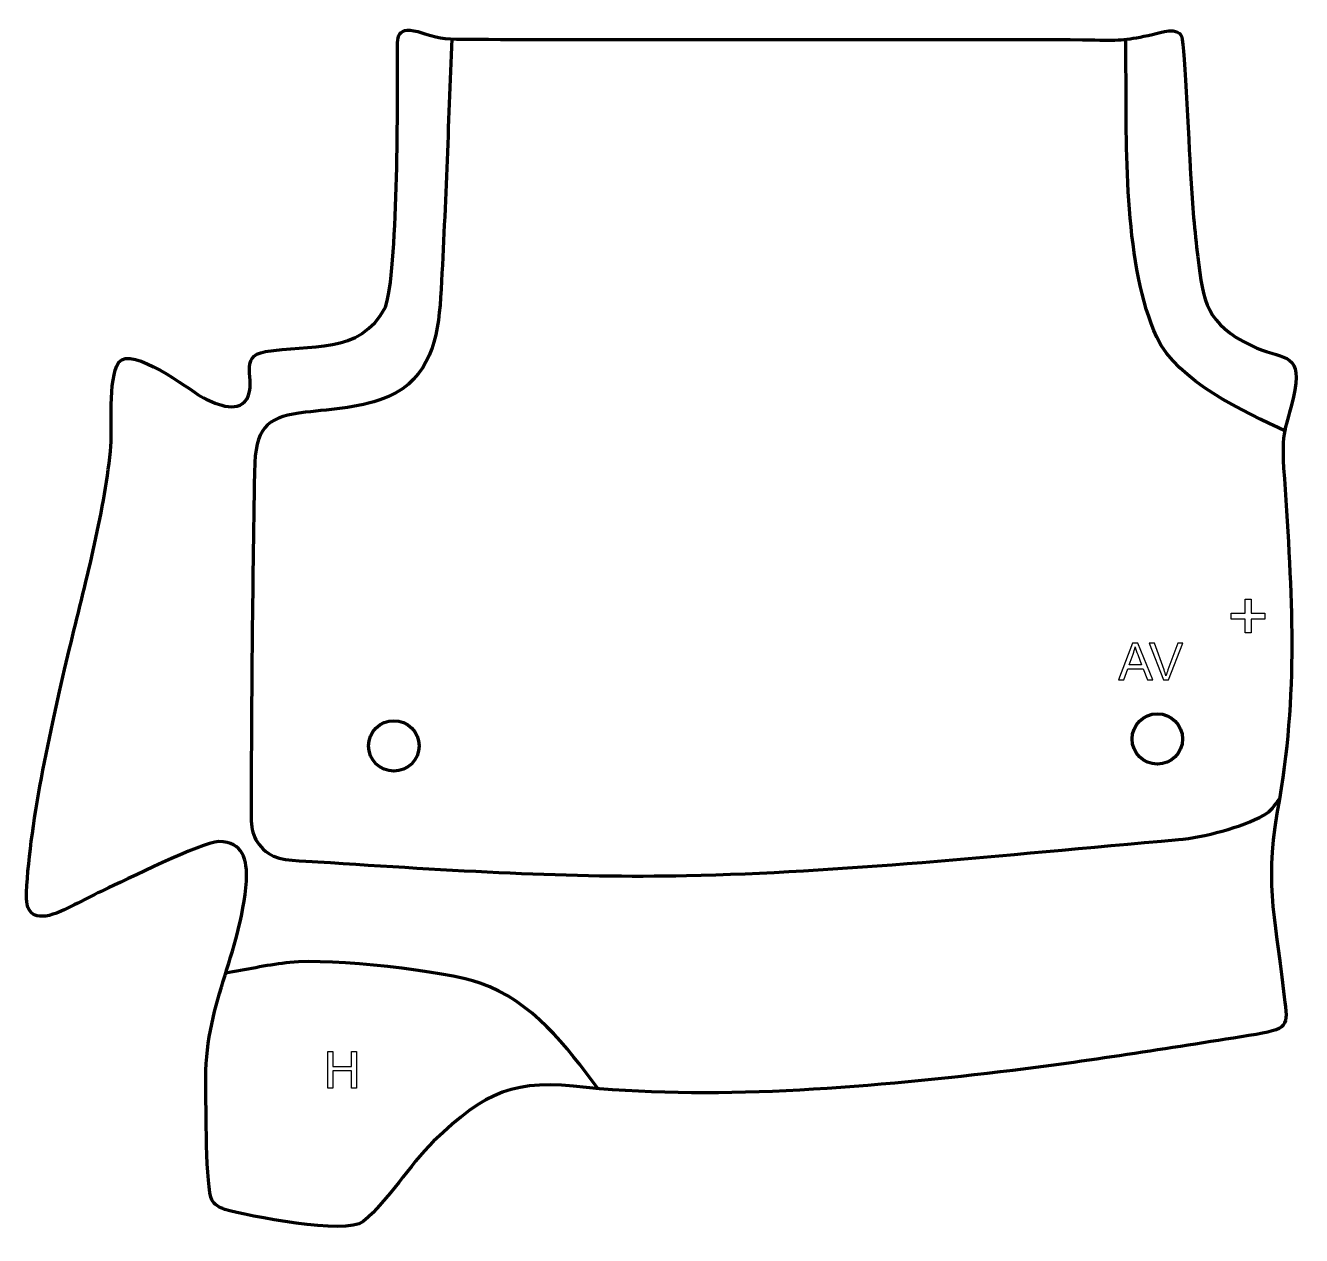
# Model space of a CAD drawing. Header units: millimetres. Extents: x 920 to 1553, y 212 to 812.
import ezdxf

# ---------------------------------------------------------------- set-up
doc = ezdxf.new("R2010")
doc.units = ezdxf.units.MM
doc.header["$MEASUREMENT"] = 0
doc.layers.add('layer 2', color=7, linetype='Continuous')
doc.layers.add('layer 3', color=7, linetype='Continuous')

msp = doc.modelspace()

# ---------------------------------------------------------------- linework, layer by layer
at = {"layer": 'layer 2', "color": 142, "lineweight": 200}
for centre in [(1481.1344, 458.4131), (1102.8456, 454.9734)]:
    msp.add_ellipse(centre, major_axis=(0, 12.5), ratio=1, dxfattribs=at)
at = {"layer": 'layer 2', "color": 142, "lineweight": 158}
for points, knots in [([(1131.625, 805.3413), (1129.7558, 762.7537), (1128.5111, 719.7789), (1126.005, 677.2664), (1126.005, 677.2664), (1124.8069, 656.943), (1120.6195, 636.9941), (1100.1425, 628.1548), (1100.1425, 628.1548), (1087.6689, 622.7704), (1072.4547, 621.7364), (1059.0274, 620.3334), (1059.0274, 620.3334), (1041.4319, 618.331), (1035.0298, 613.9319), (1033.8989, 595.4964), (1033.8989, 595.4964), (1032.7952, 537.996), (1032.3253, 480.3712), (1032.1004, 422.8542), (1032.1004, 422.8542), (1032.0653, 413.4371), (1032.7774, 407.5047), (1040.8955, 401.6028), (1040.8955, 401.6028), (1046.3741, 397.6197), (1058.2208, 398.0369), (1065.2268, 397.5718), (1065.2268, 397.5718), (1132.8831, 393.0794), (1190.6314, 389.5221), (1247.9061, 390.7157), (1247.9061, 390.7157), (1325.172, 392.3259), (1400.8182, 400.6238), (1491.6084, 408.5419), (1491.6084, 408.5419), (1503.9404, 409.6174), (1523.09, 414.6768), (1533.8887, 420.6216), (1533.8887, 420.6216), (1537.5502, 422.7386), (1539.1699, 425.3069), (1541.589, 428.6342)], [0, 0, 0, 0, 0.08333333, 0.08333333, 0.08333333, 0.08333333, 0.16666667, 0.16666667, 0.16666667, 0.16666667, 0.25, 0.25, 0.25, 0.25, 0.33333333, 0.33333333, 0.33333333, 0.33333333, 0.41666667, 0.41666667, 0.41666667, 0.41666667, 0.5, 0.5, 0.5, 0.5, 0.58333333, 0.58333333, 0.58333333, 0.58333333, 0.66666667, 0.66666667, 0.66666667, 0.66666667, 0.75, 0.75, 0.75, 0.75, 0.83333333, 0.83333333, 0.83333333, 0.83333333, 1, 1, 1, 1]), ([(1544.9614, 610.7479), (1524.0587, 620.7916), (1491.0029, 635.5425), (1480.9157, 657.4929), (1480.9157, 657.4929), (1464.9589, 692.2157), (1465.6838, 748.5493), (1465.6141, 787.2808), (1465.6141, 787.2808), (1465.5828, 793.3477), (1465.5503, 799.4146), (1465.5201, 805.4815)], [0, 0, 0, 0, 0.25, 0.25, 0.25, 0.25, 0.5, 0.5, 0.5, 0.5, 1, 1, 1, 1]), ([(1203.8389, 285.1462), (1188.5077, 306.1763), (1171.3616, 328.4688), (1145.654, 337.4279), (1145.654, 337.4279), (1128.3227, 343.4679), (1072.1631, 349.803), (1051.3467, 347.6494), (1051.3467, 347.6494), (1041.3571, 346.616), (1031.1986, 344.3525), (1021.2669, 342.6888), (1021.2669, 342.6888), (1021.2669, 342.6888), (1019.5683, 342.4042), (1019.5683, 342.4042)], [0, 0, 0, 0, 0.2, 0.2, 0.2, 0.2, 0.4, 0.4, 0.4, 0.4, 0.6, 0.6, 0.6, 0.6, 1, 1, 1, 1])]:
    msp.add_open_spline(points, degree=3, knots=knots, dxfattribs=at)
at = {"layer": 'layer 2', "color": 142}
for points, knots in [([(1527.5785, 510.9239), (1527.5785, 510.9239), (1527.5785, 517.8384), (1527.5785, 517.8384), (1527.5785, 517.8384), (1527.5785, 517.8384), (1534.4576, 517.8384), (1534.4576, 517.8384), (1534.4576, 517.8384), (1534.4576, 517.8384), (1534.4576, 520.7312), (1534.4576, 520.7312), (1534.4576, 520.7312), (1534.4576, 520.7312), (1527.5785, 520.7312), (1527.5785, 520.7312), (1527.5785, 520.7312), (1527.5785, 520.7312), (1527.5785, 527.6103), (1527.5785, 527.6103), (1527.5785, 527.6103), (1527.5785, 527.6103), (1524.6504, 527.6103), (1524.6504, 527.6103), (1524.6504, 527.6103), (1524.6504, 527.6103), (1524.6504, 520.7312), (1524.6504, 520.7312), (1524.6504, 520.7312), (1524.6504, 520.7312), (1517.7712, 520.7312), (1517.7712, 520.7312), (1517.7712, 520.7312), (1517.7712, 520.7312), (1517.7712, 517.8384), (1517.7712, 517.8384), (1517.7712, 517.8384), (1517.7712, 517.8384), (1524.6504, 517.8384), (1524.6504, 517.8384), (1524.6504, 517.8384), (1524.6504, 517.8384), (1524.6504, 510.9239), (1524.6504, 510.9239), (1524.6504, 510.9239), (1524.6504, 510.9239), (1527.5785, 510.9239), (1527.5785, 510.9239)], [0, 0, 0, 0, 0.07692308, 0.07692308, 0.07692308, 0.07692308, 0.15384615, 0.15384615, 0.15384615, 0.15384615, 0.23076923, 0.23076923, 0.23076923, 0.23076923, 0.30769231, 0.30769231, 0.30769231, 0.30769231, 0.38461538, 0.38461538, 0.38461538, 0.38461538, 0.46153846, 0.46153846, 0.46153846, 0.46153846, 0.53846154, 0.53846154, 0.53846154, 0.53846154, 0.61538462, 0.61538462, 0.61538462, 0.61538462, 0.69230769, 0.69230769, 0.69230769, 0.69230769, 0.76923077, 0.76923077, 0.76923077, 0.76923077, 0.84615385, 0.84615385, 0.84615385, 0.84615385, 1, 1, 1, 1]), ([(1461.9126, 487.6845), (1461.9126, 487.6845), (1468.8891, 505.8709), (1468.8891, 505.8709), (1468.8891, 505.8709), (1468.8891, 505.8709), (1471.535, 505.8709), (1471.535, 505.8709), (1471.535, 505.8709), (1471.535, 505.8709), (1478.9391, 487.6845), (1478.9391, 487.6845), (1478.9391, 487.6845), (1478.9391, 487.6845), (1476.2001, 487.6845), (1476.2001, 487.6845), (1476.2001, 487.6845), (1476.2001, 487.6845), (1474.0961, 493.1963), (1474.0961, 493.1963), (1474.0961, 493.1963), (1474.0961, 493.1963), (1466.438, 493.1963), (1466.438, 493.1963), (1466.438, 493.1963), (1466.438, 493.1963), (1464.4653, 487.6845), (1464.4653, 487.6845), (1464.4653, 487.6845), (1464.4653, 487.6845), (1461.9126, 487.6845), (1461.9126, 487.6845)], [0, 0, 0, 0, 0.11111111, 0.11111111, 0.11111111, 0.11111111, 0.22222222, 0.22222222, 0.22222222, 0.22222222, 0.33333333, 0.33333333, 0.33333333, 0.33333333, 0.44444444, 0.44444444, 0.44444444, 0.44444444, 0.55555556, 0.55555556, 0.55555556, 0.55555556, 0.66666667, 0.66666667, 0.66666667, 0.66666667, 0.77777778, 0.77777778, 0.77777778, 0.77777778, 1, 1, 1, 1]), ([(1484.1461, 487.6845), (1484.1461, 487.6845), (1477.1188, 505.8709), (1477.1188, 505.8709), (1477.1188, 505.8709), (1477.1188, 505.8709), (1479.7265, 505.8709), (1479.7265, 505.8709), (1479.7265, 505.8709), (1479.7265, 505.8709), (1484.4509, 492.6544), (1484.4509, 492.6544), (1484.4509, 492.6544), (1484.8277, 491.5961), (1485.1494, 490.6055), (1485.4034, 489.6784), (1485.4034, 489.6784), (1485.6828, 490.6732), (1486.0088, 491.6638), (1486.3813, 492.6544), (1486.3813, 492.6544), (1486.3813, 492.6544), (1491.2835, 505.8709), (1491.2835, 505.8709), (1491.2835, 505.8709), (1491.2835, 505.8709), (1493.7388, 505.8709), (1493.7388, 505.8709), (1493.7388, 505.8709), (1493.7388, 505.8709), (1486.648, 487.6845), (1486.648, 487.6845), (1486.648, 487.6845), (1486.648, 487.6845), (1484.1461, 487.6845), (1484.1461, 487.6845)], [0, 0, 0, 0, 0.1, 0.1, 0.1, 0.1, 0.2, 0.2, 0.2, 0.2, 0.3, 0.3, 0.3, 0.3, 0.4, 0.4, 0.4, 0.4, 0.5, 0.5, 0.5, 0.5, 0.6, 0.6, 0.6, 0.6, 0.7, 0.7, 0.7, 0.7, 0.8, 0.8, 0.8, 0.8, 1, 1, 1, 1]), ([(1467.145, 495.1521), (1467.145, 495.1521), (1473.3426, 495.1521), (1473.3426, 495.1521), (1473.3426, 495.1521), (1473.3426, 495.1521), (1471.4461, 500.194), (1471.4461, 500.194), (1471.4461, 500.194), (1470.8746, 501.7265), (1470.4428, 502.9922), (1470.1422, 503.9913), (1470.1422, 503.9913), (1469.8924, 502.806), (1469.558, 501.6418), (1469.1389, 500.4903), (1469.1389, 500.4903), (1469.1389, 500.4903), (1467.145, 495.1521), (1467.145, 495.1521)], [0, 0, 0, 0, 0.16666667, 0.16666667, 0.16666667, 0.16666667, 0.33333333, 0.33333333, 0.33333333, 0.33333333, 0.5, 0.5, 0.5, 0.5, 0.66666667, 0.66666667, 0.66666667, 0.66666667, 1, 1, 1, 1]), ([(1084.3596, 285.4103), (1084.3596, 285.4103), (1084.3596, 303.5967), (1084.3596, 303.5967), (1084.3596, 303.5967), (1084.3596, 303.5967), (1081.9466, 303.5967), (1081.9466, 303.5967), (1081.9466, 303.5967), (1081.9466, 303.5967), (1081.9466, 296.1037), (1081.9466, 296.1037), (1081.9466, 296.1037), (1081.9466, 296.1037), (1072.5486, 296.1037), (1072.5486, 296.1037), (1072.5486, 296.1037), (1072.5486, 296.1037), (1072.5486, 303.5967), (1072.5486, 303.5967), (1072.5486, 303.5967), (1072.5486, 303.5967), (1070.1356, 303.5967), (1070.1356, 303.5967), (1070.1356, 303.5967), (1070.1356, 303.5967), (1070.1356, 285.4103), (1070.1356, 285.4103), (1070.1356, 285.4103), (1070.1356, 285.4103), (1072.5486, 285.4103), (1072.5486, 285.4103), (1072.5486, 285.4103), (1072.5486, 285.4103), (1072.5486, 293.9701), (1072.5486, 293.9701), (1072.5486, 293.9701), (1072.5486, 293.9701), (1081.9466, 293.9701), (1081.9466, 293.9701), (1081.9466, 293.9701), (1081.9466, 293.9701), (1081.9466, 285.4103), (1081.9466, 285.4103), (1081.9466, 285.4103), (1081.9466, 285.4103), (1084.3596, 285.4103), (1084.3596, 285.4103)], [0, 0, 0, 0, 0.07692308, 0.07692308, 0.07692308, 0.07692308, 0.15384615, 0.15384615, 0.15384615, 0.15384615, 0.23076923, 0.23076923, 0.23076923, 0.23076923, 0.30769231, 0.30769231, 0.30769231, 0.30769231, 0.38461538, 0.38461538, 0.38461538, 0.38461538, 0.46153846, 0.46153846, 0.46153846, 0.46153846, 0.53846154, 0.53846154, 0.53846154, 0.53846154, 0.61538462, 0.61538462, 0.61538462, 0.61538462, 0.69230769, 0.69230769, 0.69230769, 0.69230769, 0.76923077, 0.76923077, 0.76923077, 0.76923077, 0.84615385, 0.84615385, 0.84615385, 0.84615385, 1, 1, 1, 1])]:
    msp.add_open_spline(points, degree=3, knots=knots, dxfattribs=at)
at = {"layer": 'layer 3', "color": 242, "lineweight": 158}
msp.add_open_spline([(1497.6804, 736.1115), (1497.1626, 745.2815), (1494.6673, 802.5026), (1493.2232, 806.4174), (1493.2232, 806.4174), (1491.3223, 811.5703), (1483.0303, 808.5779), (1478.762, 807.6036), (1478.762, 807.6036), (1466.2189, 804.7405), (1463.2444, 804.5972), (1450.2357, 804.815), (1450.2357, 804.815), (1417.374, 805.3651), (1383.872, 804.969), (1350.9408, 805.0014), (1350.9408, 805.0014), (1311.9, 805.0395), (1272.8591, 805.0781), (1233.8183, 805.1165), (1233.8183, 805.1165), (1201.8092, 805.148), (1169.6952, 804.9939), (1137.7003, 805.1969), (1137.7003, 805.1969), (1126.5357, 805.3164), (1125.1733, 805.7267), (1114.7033, 808.9363), (1114.7033, 808.9363), (1103.1259, 811.9784), (1104.6906, 805.0168), (1104.721, 795.8008), (1104.721, 795.8008), (1104.7182, 772.682), (1104.9041, 689.6634), (1098.6368, 672.3278), (1098.6368, 672.3278), (1086.0982, 648.4019), (1060.9887, 654.2537), (1039.2577, 650.3631), (1039.2577, 650.3631), (1025.1905, 647.8447), (1035.1607, 636.5002), (1030.1099, 626.9004), (1030.1099, 626.9004), (1025.0241, 619.1577), (1013.6276, 624.8899), (1007.3685, 628.0548), (1007.3685, 628.0548), (1000.9778, 632.2027), (972.9861, 653.1815), (966.668, 645.1478), (966.668, 645.1478), (960.8174, 636.5145), (963.646, 612.6393), (962.4462, 601.0229), (962.4462, 601.0229), (959.1485, 569.0937), (949.7193, 534.5436), (942.1892, 503.1962), (942.1892, 503.1962), (933.6608, 467.5396), (922.6802, 418.4977), (920.8386, 382.4274), (920.8386, 382.4274), (920.3601, 373.0542), (923.5887, 368.267), (933.8854, 371.5049), (933.8854, 371.5049), (940.3311, 373.5318), (951.8812, 380.1931), (959.18, 383.4931), (959.18, 383.4931), (969.6507, 388.3756), (1007.4162, 406.9843), (1016.0859, 407.6589), (1016.0859, 407.6589), (1028.275, 407.248), (1030.3079, 398.6515), (1029.7987, 387.973), (1029.7987, 387.973), (1027.0468, 351.5649), (1008.6466, 325.6079), (1009.6593, 287.0202), (1009.6593, 287.0202), (1009.8782, 277.7726), (1009.6319, 235.211), (1012.672, 229.9562), (1012.672, 229.9562), (1013.9598, 227.7302), (1016.282, 226.2761), (1019.0633, 225.2759), (1019.0633, 225.2759), (1030.7975, 221.934), (1078.8866, 212.3407), (1087.6946, 219.2843), (1087.6946, 219.2843), (1100.5187, 230.1589), (1110.0562, 246.6179), (1122.5817, 259.041), (1122.5817, 259.041), (1148.3001, 283.6813), (1162.5712, 290.2565), (1198.37, 285.6477), (1198.37, 285.6477), (1265.777, 279.0825), (1342.2945, 286.0617), (1409.6052, 294.1569), (1409.6052, 294.1569), (1449.8697, 299.156), (1490.112, 305.5726), (1530.1734, 312.0219), (1530.1734, 312.0219), (1547.6899, 314.9916), (1545.5111, 316.9293), (1543.6971, 333.4936), (1543.6971, 333.4936), (1539.019, 372.1742), (1533.9528, 388.7094), (1541.589, 428.6342), (1541.589, 428.6342), (1551.3328, 485.6138), (1547.4903, 535.6053), (1543.716, 592.5647), (1543.716, 592.5647), (1542.4189, 614.4381), (1545.6169, 612.4947), (1549.2854, 631.2988), (1549.2854, 631.2988), (1552.5521, 650.6242), (1542.5537, 646.269), (1527.7602, 653.3525), (1527.7602, 653.3525), (1505.2357, 664.1378), (1504.0356, 674.9622), (1501.1814, 697.2632), (1501.1814, 697.2632), (1499.5403, 710.0856), (1498.4593, 723.2032), (1497.6804, 736.1115)], degree=3, knots=[0, 0, 0, 0, 0.02777778, 0.02777778, 0.02777778, 0.02777778, 0.05555556, 0.05555556, 0.05555556, 0.05555556, 0.08333333, 0.08333333, 0.08333333, 0.08333333, 0.11111111, 0.11111111, 0.11111111, 0.11111111, 0.13888889, 0.13888889, 0.13888889, 0.13888889, 0.16666667, 0.16666667, 0.16666667, 0.16666667, 0.19444444, 0.19444444, 0.19444444, 0.19444444, 0.22222222, 0.22222222, 0.22222222, 0.22222222, 0.25, 0.25, 0.25, 0.25, 0.27777778, 0.27777778, 0.27777778, 0.27777778, 0.30555556, 0.30555556, 0.30555556, 0.30555556, 0.33333333, 0.33333333, 0.33333333, 0.33333333, 0.36111111, 0.36111111, 0.36111111, 0.36111111, 0.38888889, 0.38888889, 0.38888889, 0.38888889, 0.41666667, 0.41666667, 0.41666667, 0.41666667, 0.44444444, 0.44444444, 0.44444444, 0.44444444, 0.47222222, 0.47222222, 0.47222222, 0.47222222, 0.5, 0.5, 0.5, 0.5, 0.52777778, 0.52777778, 0.52777778, 0.52777778, 0.55555556, 0.55555556, 0.55555556, 0.55555556, 0.58333333, 0.58333333, 0.58333333, 0.58333333, 0.61111111, 0.61111111, 0.61111111, 0.61111111, 0.63888889, 0.63888889, 0.63888889, 0.63888889, 0.66666667, 0.66666667, 0.66666667, 0.66666667, 0.69444444, 0.69444444, 0.69444444, 0.69444444, 0.72222222, 0.72222222, 0.72222222, 0.72222222, 0.75, 0.75, 0.75, 0.75, 0.77777778, 0.77777778, 0.77777778, 0.77777778, 0.80555556, 0.80555556, 0.80555556, 0.80555556, 0.83333333, 0.83333333, 0.83333333, 0.83333333, 0.86111111, 0.86111111, 0.86111111, 0.86111111, 0.88888889, 0.88888889, 0.88888889, 0.88888889, 0.91666667, 0.91666667, 0.91666667, 0.91666667, 0.94444444, 0.94444444, 0.94444444, 0.94444444, 1, 1, 1, 1], dxfattribs=at)

doc.saveas('drawing.dxf')
